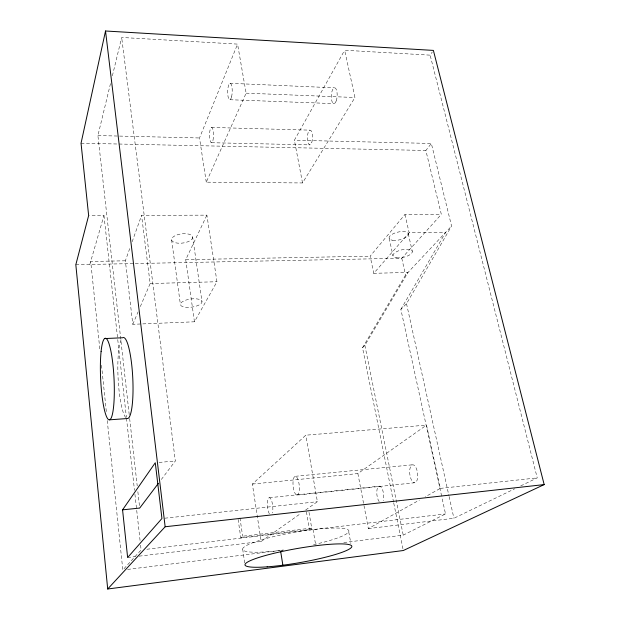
<?xml version="1.0" encoding="UTF-8"?>
<svg xmlns="http://www.w3.org/2000/svg" width="620" height="620" viewBox="0 0 620 620"><rect width="100%" height="100%" fill="white"/><g stroke="black" fill="none" stroke-linecap="round" stroke-linejoin="round"><path stroke-width="0.46" stroke-dasharray="3.1 2.33" d="M129.224 414.703L97.906 135.571L110.577 83.251M112.391 75.779L121.667 37.471L237.561 44.113L246.117 93.155L206.266 182.172L302.521 182.954L354.958 97.51L344.635 50.251L430.14 55.149L432.303 51.987M89.838 264.446L103.966 215.489L89.606 215.543M132.168 241.715L141.569 215.365L206.902 215.14L216.961 281.744L194.448 321.796L132.804 324.306L125.356 260.803L130.216 247.171M206.266 182.172L199.516 137.973L237.561 44.113M132.804 324.306L138.082 311.899M140.337 306.582L150.141 283.542L141.569 215.365M194.448 321.796L185.729 259.664L206.902 215.14M302.521 182.954L294.384 140.213L344.635 50.251M441.611 496.023L400.861 309.357L406.518 303.707L451.569 226.075L431.342 143.452L294.384 140.213M400.861 309.357L445.679 232.337L409.13 232.717L373.759 273.304L370.148 256.176L404.976 214.474L441.324 214.35L425.863 150.458L431.342 143.452M393.576 502.185L362.522 347.704L405.534 275.071L451.569 226.075M362.522 347.704L364.87 345.348L408.014 272.436L373.759 273.304M161.308 479.508L175.321 460.986L121.667 37.471M135.23 263.547L401.783 258.238L441.324 214.35M139.159 556.156L261.144 541.477L252.371 484.057L305.792 435.201L426.506 425.111L440.324 488.382L425.266 496.798M238.119 519.444L240.777 537.664L242.653 536.222L311.705 528.093L308.977 512.143M261.144 541.477L300.987 513.29M305.675 509.981L317.394 501.689L305.792 435.201M252.371 484.057L357.88 473.571L426.506 425.111M240.777 537.664L309.442 529.558L311.705 528.093M357.88 473.571L368.358 528.581L419.407 500.069M343.79 542.539L403.225 535.145L445.517 513.933L441.812 496.961M368.358 528.581L453.91 518.281L514.662 488.831M520.738 485.886L537.23 477.888L430.14 55.149M127.596 569.423L280.511 550.405M281.472 550.289L283.394 550.048M127.635 557.543L135.315 556.613M146.87 549.25L445.517 513.933M164.819 518.204L317.394 501.689M440.324 488.382L537.23 477.888M269.413 497.713L379.494 486.165M296.91 495.132A9.463 3.085 84.4 0 0 298.522 481.252A9.463 3.085 84.4 0 0 293.113 480.764A9.463 3.085 84.4 0 0 296.91 495.132L414.501 482.779A9.06 3.921 83.1 0 0 416.718 469.418A9.06 3.921 83.1 0 0 409.867 469.123A9.06 3.921 83.1 0 0 414.501 482.779M295.399 476.292L412.819 464.768M159.092 462.427L175.321 460.986M150.141 283.542L216.961 281.744M75.826 264.724L134.261 263.562M125.356 260.803L90.698 261.454L100.006 350.85M185.729 259.664L370.148 256.176M211.552 142.716L309.868 144.886M81.042 143.236L425.863 150.458M97.906 135.571L199.516 137.973M211.505 127.441L310.015 130.146M229.935 99.727L334.126 103.625M246.117 93.155L354.958 97.51M229.927 83.297L334.327 87.815M404.976 214.474L409.13 232.717M408.27 233.694L412.277 251.294M401.783 258.238L405.534 275.071M406.518 303.707L448.896 495.597M449.105 496.543L453.91 518.281M389.166 238.312L393.026 255.897M364.87 345.348L403.225 535.145M393.762 503.13L403.295 550.521M348.742 531.913L350.897 543.624M313.038 529.596L315.805 545.732M306.427 511.833L309.442 529.558M239.963 517.894L242.653 536.222M242.691 549.15L244.97 564.735M192.68 237.15A10.625 4.627 -7.3 0 1 177.297 243.094A10.625 4.627 -7.3 0 1 176.436 235.127A10.625 4.627 -7.3 0 1 192.68 237.15L201.988 301.653A10.889 4.092 -7.8 0 1 186.155 307.319A10.889 4.092 -7.8 0 1 185.442 300.258A10.889 4.092 -7.8 0 1 201.988 301.653M171.608 239.855L180.412 304.575M129.657 418.546L137.214 485.925M137.865 491.699L139.702 508.067M103.966 215.489L126.379 417.307M126.488 418.268L134.494 490.35M134.92 494.194L140.151 541.283M140.577 545.127L141.112 549.932L122.814 570.02L107.206 420.065M101.509 365.273L106.508 413.339M279.55 550.529A53.932 7.913 -9.9 0 1 252.999 542.647A53.932 7.913 -9.9 0 1 339.225 528.108A53.932 7.913 -9.9 0 1 311.294 545.174M283.247 550.056A53.932 7.913 -9.9 0 1 281.418 550.296M125.736 417.547A40.571 7.332 87.1 0 1 118.118 378.479A40.571 7.332 87.1 0 1 121.752 338.698M379.184 501.65A8.44 3.371 83.1 0 1 377.045 489.49A8.44 3.371 83.1 0 1 381.904 488.312A8.44 3.371 83.1 0 1 383.199 500.673M269.336 513.81A8.781 2.635 84.4 0 1 267.538 501.107A8.781 2.635 84.4 0 1 271.335 500.022A8.781 2.635 84.4 0 1 272.474 512.911M392.677 240.281A9.835 3.952 -13 0 0 408.216 234.763A9.835 3.952 -13 0 0 395.235 232.872A9.835 3.952 -13 0 0 392.677 240.281M396.537 257.773A9.897 3.813 -12.9 0 0 412.207 252.325A9.897 3.813 -12.9 0 0 399.179 250.588A9.897 3.813 -12.9 0 0 396.537 257.773M336.257 100.851A7.936 2.914 -87.3 0 0 335.087 87.924A7.936 2.914 -87.3 0 0 331.39 98.379A7.936 2.914 -87.3 0 0 336.257 100.851M311.752 142.499A7.378 2.581 -88.5 0 0 310.682 130.316A7.378 2.581 -88.5 0 0 307.442 139.725A7.378 2.581 -88.5 0 0 311.752 142.499M231.57 96.821A8.238 2.271 -88.7 0 0 230.516 83.398A8.238 2.271 -88.7 0 0 227.757 94.302A8.238 2.271 -88.7 0 0 231.57 96.821M212.978 140.228A7.641 2 -89.6 0 0 212.024 127.612A7.641 2 -89.6 0 0 209.614 137.384A7.641 2 -89.6 0 0 212.978 140.228"/><path stroke-width="0.93" d="M105.524 31L81.042 143.236L88.644 215.543L75.826 264.724L107.702 589L403.295 550.521L544.174 484.592L433.388 50.406L105.524 31L165.153 526.752L107.702 589M122.566 509.842L155.271 462.76L161.936 518.514L127.635 557.543L122.566 509.842L139.702 508.067L158.387 483.368M165.153 526.752L544.174 484.592M109.562 419.825L127.689 418.5A40.571 7.332 87.1 0 0 132.595 374.891A40.571 7.332 87.1 0 0 122.651 337.76L104.656 338.574M280.659 551.335L282.867 565.215M267.166 566.843A54.219 7.169 -9.9 0 0 351.555 547.228A54.219 7.169 -9.9 0 0 276.474 552.714A54.219 7.169 -9.9 0 0 267.166 566.843M101.107 351.401A40.819 6.688 87.2 0 0 107.779 418.849A40.819 6.688 87.2 0 0 113.173 366.994A40.819 6.688 87.2 0 0 101.107 351.401"/></g></svg>
